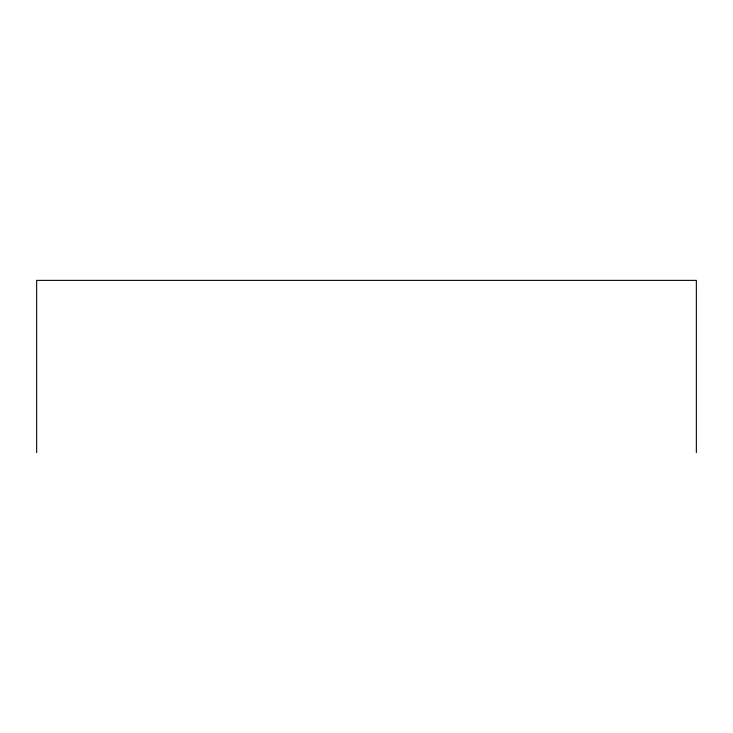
<?xml version="1.0" encoding="UTF-8"?>
<svg xmlns="http://www.w3.org/2000/svg" width="733" height="733" viewBox="0 0 733 733"><rect width="100%" height="100%" fill="white"/><g stroke="black" fill="none" stroke-linecap="round" stroke-linejoin="round"><path stroke-width="1.1" d="M696.35 452.618L696.35 280.382L36.65 280.382L36.65 452.618"/></g></svg>
